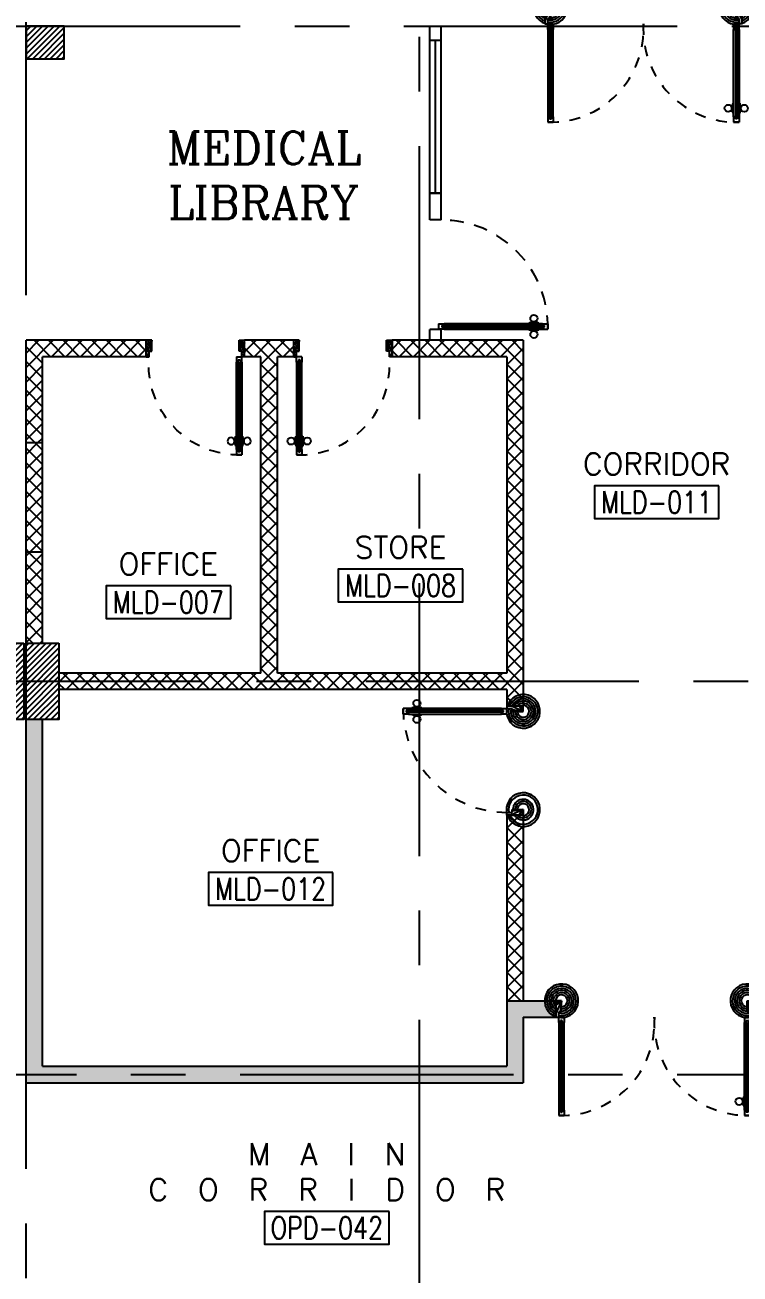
# Model space of a CAD drawing. Extents: x 417819.9 to 417911.9, y 43448 to 43539.2.
# Drawn here: x 417873.49 to 417880.03, y 43483.05 to 43494.48 of the extents above; entities that cross this region are included whole.
import ezdxf
from ezdxf.enums import TextEntityAlignment as Align

# ---------------------------------------------------------------- set-up
doc = ezdxf.new("R2010")
doc.units = 0
doc.header["$MEASUREMENT"] = 0
doc.linetypes.add('CENTERX2', pattern=[4, 2.5, -0.5, 0.5, -0.5])
doc.linetypes.add('HIDDEN', pattern=[0.375, 0.25, -0.125])
for name, color, linetype in [('AXES', 11, 'CENTERX2'), ('COL', 2, 'CONTINUOUS'), ('DOOR', 4, 'CONTINUOUS'), ('EJ', 8, 'CONTINUOUS'), ('HAT', 8, 'CONTINUOUS'), ('RM-BOX', 2, 'CONTINUOUS'), ('RM-NAME', 2, 'CONTINUOUS'), ('RM-NO', 2, 'CONTINUOUS'), ('WALL', 2, 'CONTINUOUS'), ('WallType', 11, 'CONTINUOUS'), ('WallType2', 3, 'CONTINUOUS'), ('WIN', 7, 'CONTINUOUS')]:
    doc.layers.add(name, color=color, linetype=linetype)
doc.styles.add('ROMANC', font='romanc', dxfattribs={"height": 0.1})
doc.styles.add('ROMANS', font='ROMANS.shx', dxfattribs={"width": 0.6})
pattern_1 = [(45, (0, 0), (-0.066291260736, 0.066291260736), []), (135, (0, 0), (-0.066291260736, -0.066291260736), [])]

# ---------------------------------------------------------------- blocks, each defined once
blk = doc.blocks.new('RM1')
at = {"layer": 'RM-BOX'}
blk.add_lwpolyline([(570, -200), (-570, -200), (-570, -500), (570, -500)], close=True, dxfattribs=at)
at = {"layer": 'RM-NAME', "style": 'ROMANS'}
for tag, p in [('ROOMNAME1', (0, 324)), ('ROOMNAME2', (0, 0))]:
    blk.add_attdef(tag, text='', height=200, dxfattribs=at).set_placement(p, align=Align.MIDDLE)
at = {"layer": 'RM-NO', "style": 'ROMANS', "width": 0.8}
blk.add_attdef('ROOMNO', text='', height=200, dxfattribs=at).set_placement((0, -350), align=Align.MIDDLE)
blk = doc.blocks.new('A$C272A55A0')
at = {"layer": 'DOOR', "color": 0, "linetype": 'ByBlock'}
for p, q in [((0, 900), (0, 1050)), ((50, 1050), (0, 1050)), ((50, 950), (50, 1050)), ((1750, 950), (1750, 1050)), ((1750, 1050), (1800, 1050)), ((1800, 1050), (1800, 900)), ((25, 950), (50, 950)), ((25, 900), (25, 950)), ((1775, 950), (1750, 950)), ((1775, 900), (1775, 950)), ((0, 900), (25, 900)), ((75, 900), (25, 900)), ((25, 850), (25, 900)), ((42, 850), (25, 850)), ((58, 870), (42, 870)), ((42, 870), (42, 850)), ((58, 850), (58, 870)), ((75, 850), (58, 850)), ((75, 900), (75, 850)), ((1725, 900), (1775, 900)), ((1725, 900), (1725, 850)), ((1725, 850), (1742, 850)), ((1742, 870), (1758, 870)), ((1742, 850), (1742, 870)), ((1758, 870), (1758, 850)), ((1758, 850), (1775, 850)), ((1800, 900), (1775, 900)), ((1775, 850), (1775, 900)), ((1718, 160), (1709, 160)), ((1709, 95), (1709, 160)), ((1725, 173), (1718, 173)), ((1718, 173), (1718, 83)), ((1718, 95), (1718, 160)), ((1775, 173), (1782, 173)), ((1782, 173), (1782, 83)), ((1782, 160), (1791, 160)), ((1782, 95), (1782, 160)), ((1791, 95), (1791, 160)), ((25, 50), (42, 50)), ((25, 50), (25, 0)), ((25, 0), (75, 0)), ((75, 0), (25, 0)), ((42, 50), (42, 30)), ((42, 30), (58, 30)), ((58, 50), (75, 50)), ((58, 50), (58, 30)), ((75, 50), (75, 0)), ((1718, 95), (1709, 95)), ((1725, 83), (1718, 83)), ((1742, 50), (1725, 50)), ((1725, 50), (1725, 0)), ((1775, 0), (1725, 0)), ((1725, 0), (1775, 0)), ((1742, 50), (1742, 30)), ((1758, 30), (1742, 30)), ((1775, 50), (1758, 50)), ((1758, 50), (1758, 30)), ((1775, 83), (1782, 83)), ((1775, 50), (1775, 0)), ((1782, 95), (1791, 95))]:
    blk.add_line(p, q, dxfattribs=at)
at = {"layer": 'DOOR', "color": 9, "linetype": 'ByBlock'}
for p, q in [((50, 1050), (0, 1010)), ((50, 1050), (0, 937)), ((50, 1050), (37, 950)), ((1750, 1050), (1800, 1010)), ((1750, 1050), (1800, 937)), ((1750, 1050), (1763, 950))]:
    blk.add_line(p, q, dxfattribs=at)
at = {"layer": 'DOOR', "linetype": 'ByBlock'}
for p, q in [((25, 850), (25, 50)), ((42, 850), (42, 50)), ((58, 850), (58, 50)), ((75, 50), (75, 850)), ((1725, 50), (1725, 850)), ((1742, 850), (1742, 50)), ((1758, 850), (1758, 50)), ((1775, 850), (1775, 50))]:
    blk.add_line(p, q, dxfattribs=at)
at = {"layer": 'DOOR', "color": 0, "linetype": 'ByBlock'}
for centre in [(1676, 128), (1824, 128)]:
    blk.add_circle(centre, 32.4, dxfattribs=at)
at = {"layer": 'DOOR', "color": 9, "linetype": 'ByBlock'}
for centre, radius, start, end in [((50, 1050), 34.4, 180, 270), ((50, 1050), 14.4, 180, 270), ((1750, 1050), 14.4, 270, 0), ((1750, 1050), 34.4, 270, 0), ((50, 1050), 54.4, 203.2074, 270), ((50, 1050), 74.4, 227.7764, 270), ((50, 1050), 94.4, 238.0182, 270), ((50, 1050), 114, 244.0838, 257.3774), ((50, 1050), 134, 248.1598, 259.28), ((1750, 1050), 54.4, 270, 336.7926), ((1750, 1050), 74.4, 270, 312.2236), ((1750, 1050), 94.4, 270, 301.9818), ((1750, 1050), 114, 282.6226, 295.9162), ((1750, 1050), 134, 280.72, 291.8402), ((50, 1050), 154, 251.1053, 256.2858), ((1750, 1050), 154, 283.7142, 288.8947)]:
    blk.add_arc(centre, radius, start, end, dxfattribs=at)
at = {"layer": 'DOOR', "linetype": 'HIDDEN', "ltscale": 0.5}
for centre, start, end in [((50, 851), 268.3174, 3.2965), ((1750, 851), 176.7035, 271.6826)]:
    blk.add_arc(centre, 851, start, end, dxfattribs=at)
at = {"layer": 'WALL', "linetype": 'ByBlock'}
blk.add_line((1800, 900), (1800, 1050), dxfattribs=at)
blk = doc.blocks.new('C11')
at = {"layer": 'HAT'}
h = blk.add_hatch(dxfattribs=at)
h.set_pattern_fill('ANSI31', color=256, scale=300, style=0)
h.set_pattern_definition([(45, (-383765.23, -62181), (-26.5165043, 26.5165043), [])])
h.paths.add_polyline_path([(-20, 350), (-20, 700), (-320, 700), (-320, 350)])
h.paths.add_polyline_path([(-320, 0), (-20, 0), (-20, 350), (-320, 350)])
h = blk.add_hatch(dxfattribs=at)
h.set_pattern_fill('ANSI31', color=256, scale=300, style=0)
h.set_pattern_definition([(45, (-383445.23, -62181), (-26.5165043, 26.5165043), [])])
h.paths.add_polyline_path([(300, 350), (300, 700), (0, 700), (0, 350)])
h.paths.add_polyline_path([(0, 0), (300, 0), (300, 350), (0, 350)])
at = {"layer": 'COL'}
for points in [[(-20, 700), (-20, 0), (-320, 0), (-320, 700)], [(300, 700), (300, 0), (0, 0), (0, 700)]]:
    blk.add_lwpolyline(points, close=True, dxfattribs=at)
blk = doc.blocks.new('DOOR90')
at = {"layer": 'DOOR', "color": 7, "linetype": 'ByBlock'}
for p, q in [((-150, 0), (0, 0)), ((-150, 0), (-150, -25)), ((0, -50), (-114, 0)), ((0, -50), (-40, 0)), ((0, -50), (0, 0)), ((-1000, -25), (-1050, -25)), ((-1050, -75), (-1050, -25)), ((-1050, -25), (-1050, -75)), ((-1000, -75), (-1050, -75)), ((-1000, -42), (-1020, -42)), ((-1020, -42), (-1020, -58)), ((-1000, -58), (-1020, -58)), ((-1000, -25), (-1000, -42)), ((-1000, -58), (-1000, -75)), ((-878, -18), (-968, -18)), ((-968, -25), (-968, -18)), ((-968, -75), (-968, -82)), ((-878, -82), (-968, -82)), ((-955, -9), (-890, -9)), ((-955, -18), (-955, -9)), ((-955, -18), (-890, -18)), ((-955, -82), (-890, -82)), ((-955, -82), (-955, -91)), ((-955, -91), (-890, -91)), ((-890, -18), (-890, -9)), ((-890, -82), (-890, -91)), ((-878, -25), (-878, -18)), ((-878, -75), (-878, -82)), ((-200, -25), (-150, -25)), ((-200, -42), (-200, -25)), ((-180, -42), (-200, -42)), ((-200, -58), (-180, -58)), ((-200, -75), (-200, -58)), ((-150, -75), (-200, -75)), ((-180, -58), (-180, -42)), ((-150, -25), (-100, -25)), ((-150, -75), (-150, -25)), ((-100, -25), (-100, -50)), ((0, -50), (-100, -37)), ((-100, -50), (0, -50)), ((-150, -875), (-100, -875)), ((-150, -900), (-150, -875)), ((-150, -900), (0, -900)), ((0, -900), (-150, -900)), ((0, -850), (-114, -900)), ((-100, -875), (-100, -850)), ((0, -850), (-100, -863)), ((-100, -850), (0, -850)), ((0, -850), (-40, -900)), ((0, -850), (0, -900))]:
    blk.add_line(p, q, dxfattribs=at)
at = {"layer": 'DOOR', "linetype": 'ByBlock'}
for p, q in [((-200, -25), (-1000, -25)), ((-200, -42), (-1000, -42)), ((-200, -58), (-1000, -58)), ((-1000, -75), (-200, -75))]:
    blk.add_line(p, q, dxfattribs=at)
at = {"layer": 'DOOR', "color": 7, "linetype": 'ByBlock'}
for centre in [(-923, 24), (-923, -124)]:
    blk.add_circle(centre, 32.4, dxfattribs=at)
for centre, radius, start, end in [((0, -50), 154, 161.1053, 166.2858), ((0, -50), 94.4, 148.0182, 180), ((0, -50), 134, 158.1598, 169.28), ((0, -50), 114, 154.0838, 167.3774), ((0, -50), 74.4, 137.7764, 180), ((0, -50), 54.4, 113.2074, 180), ((0, -50), 34.4, 90, 180), ((0, -50), 14.4, 90, 180), ((0, -850), 154, 193.7142, 198.8947), ((0, -850), 134, 190.72, 201.8402), ((0, -850), 94.4, 180, 211.9818), ((0, -850), 74.4, 180, 222.2236), ((0, -850), 54.4, 180, 246.7926), ((0, -850), 34.4, 180, 270), ((0, -850), 14.4, 180, 270)]:
    blk.add_arc(centre, radius, start, end, dxfattribs=at)
at = {"layer": 'DOOR', "linetype": 'HIDDEN', "ltscale": 0.5}
blk.add_arc((-222, -50), 828, 178.2701, 275.003, dxfattribs=at)
blk = doc.blocks.new('DOOR1000')
at = {"layer": 'DOOR', "color": 7, "linetype": 'ByBlock'}
for p, q in [((-150, 0), (0, 0)), ((-150, 0), (-150, -25)), ((0, -50), (-114, 0)), ((0, -50), (-40, 0)), ((0, -50), (0, 0)), ((-1100, -25), (-1100, -75)), ((-1100, -75), (-1100, -25)), ((-1050, -25), (-1100, -25)), ((-1050, -75), (-1100, -75)), ((-1070, -42), (-1070, -58)), ((-1050, -42), (-1070, -42)), ((-1050, -58), (-1070, -58)), ((-1050, -25), (-1050, -42)), ((-1050, -58), (-1050, -75)), ((-1018, -25), (-1018, -18)), ((-928, -18), (-1018, -18)), ((-1018, -75), (-1018, -82)), ((-928, -82), (-1018, -82)), ((-1005, -18), (-1005, -9)), ((-1005, -9), (-940, -9)), ((-1005, -18), (-940, -18)), ((-1005, -82), (-1005, -91)), ((-1005, -82), (-940, -82)), ((-1005, -91), (-940, -91)), ((-940, -18), (-940, -9)), ((-940, -82), (-940, -91)), ((-928, -25), (-928, -18)), ((-928, -75), (-928, -82)), ((-200, -25), (-150, -25)), ((-200, -42), (-200, -25)), ((-180, -42), (-200, -42)), ((-200, -58), (-180, -58)), ((-200, -75), (-200, -58)), ((-150, -75), (-200, -75)), ((-180, -58), (-180, -42)), ((-150, -25), (-100, -25)), ((-150, -75), (-150, -25)), ((-100, -25), (-100, -50)), ((0, -50), (-100, -37)), ((-100, -50), (0, -50)), ((-150, -975), (-100, -975)), ((-150, -1000), (-150, -975)), ((-150, -1000), (0, -1000)), ((0, -1000), (-150, -1000)), ((0, -950), (-114, -1000)), ((-100, -975), (-100, -950)), ((0, -950), (-100, -963)), ((-100, -950), (0, -950)), ((0, -950), (-40, -1000)), ((0, -950), (0, -1000))]:
    blk.add_line(p, q, dxfattribs=at)
at = {"layer": 'DOOR', "linetype": 'ByBlock'}
for p, q in [((-200, -25), (-1050, -25)), ((-200, -42), (-1050, -42)), ((-200, -58), (-1050, -58)), ((-1050, -75), (-200, -75))]:
    blk.add_line(p, q, dxfattribs=at)
at = {"layer": 'DOOR', "color": 7, "linetype": 'ByBlock'}
for centre in [(-973, 24), (-973, -124)]:
    blk.add_circle(centre, 32.4, dxfattribs=at)
for centre, radius, start, end in [((0, -50), 154, 161.1053, 166.2858), ((0, -50), 94.4, 148.0182, 180), ((0, -50), 134, 158.1598, 169.28), ((0, -50), 114, 154.0838, 167.3774), ((0, -50), 74.4, 137.7764, 180), ((0, -50), 54.4, 113.2074, 180), ((0, -50), 34.4, 90, 180), ((0, -50), 14.4, 90, 180), ((0, -950), 154, 193.7142, 198.8947), ((0, -950), 134, 190.72, 201.8402), ((0, -950), 94.4, 180, 211.9818), ((0, -950), 74.4, 180, 222.2236), ((0, -950), 54.4, 180, 246.7926), ((0, -950), 34.4, 180, 270), ((0, -950), 14.4, 180, 270)]:
    blk.add_arc(centre, radius, start, end, dxfattribs=at)
at = {"layer": 'DOOR', "linetype": 'HIDDEN', "ltscale": 0.5}
blk.add_arc((-150, -25), 950, 180, 270, dxfattribs=at)

msp = doc.modelspace()

# ---------------------------------------------------------------- hatches: boundary and pattern name
at = {"layer": 'HAT'}
h = msp.add_hatch(dxfattribs=at)
h.set_pattern_fill('ANSI31', color=256, scale=0.3, style=0)
h.set_pattern_definition([(45, (417490.101385, 43455.643322), (-0.0265165043, 0.0265165043), [])])
h.paths.add_polyline_path([(417873.4966, 43494.1743), (417873.8466, 43494.1743), (417873.8466, 43494.4743), (417873.4966, 43494.4743)])
at = {"layer": 'WallType'}
h = msp.add_hatch(dxfattribs=at)
h.set_pattern_fill('ANSI37', color=256, scale=0.75, style=0)
h.set_pattern_definition(pattern_1)
h.paths.add_polyline_path([(417874.5966, 43491.5968), (417873.4966, 43491.5968), (417873.4966, 43490.6606), (417873.6466, 43490.6606), (417873.6466, 43491.4468), (417874.5966, 43491.4468)])
h.paths.add_polyline_path([(417873.6466, 43489.6606), (417873.4966, 43489.6606), (417873.4966, 43488.8243), (417873.6466, 43488.8243)])
h = msp.add_hatch(dxfattribs=at)
h.set_pattern_fill('ANSI37', color=256, scale=0.75, style=0)
h.set_pattern_definition(pattern_1)
h.paths.add_polyline_path([(417875.7966, 43491.4468), (417875.9466, 43491.4468), (417875.9466, 43491.5968), (417875.4966, 43491.5968), (417875.4966, 43491.4468), (417875.6466, 43491.4468), (417875.6466, 43488.5493), (417873.7966, 43488.5493), (417873.7966, 43488.3993), (417877.8966, 43488.3993), (417877.8966, 43488.2493), (417878.0466, 43488.2493), (417878.0466, 43491.5968), (417877.2966, 43491.5968), (417877.2966, 43491.5968), (417877.1934, 43491.5968), (417877.1934, 43491.5968), (417876.8466, 43491.5968), (417876.8466, 43491.4468), (417877.8966, 43491.4468), (417877.8966, 43488.5493), (417875.7966, 43488.5493)])
h = msp.add_hatch(dxfattribs=at)
h.set_pattern_fill('ANSI37', color=256, scale=0.75, style=0)
h.set_pattern_definition(pattern_1)
h.paths.add_polyline_path([(417873.6466, 43490.6606), (417873.4966, 43490.6606), (417873.4966, 43489.6606), (417873.6466, 43489.6606)])
h = msp.add_hatch(dxfattribs=at)
h.set_pattern_fill('ANSI37', color=256, scale=0.75, style=0)
h.set_pattern_definition(pattern_1)
h.paths.add_polyline_path([(417878.0466, 43487.2493), (417877.8966, 43487.2493), (417877.8966, 43485.5493), (417878.0466, 43485.5493)])
at = {"layer": 'WallType2'}
h = msp.add_hatch(dxfattribs=at)
h.set_pattern_fill('HONEY', color=256, scale=0.4, style=0)
h.set_pattern_definition([(0, (0, 0), (0.075, 0.04330127), [0.05, -0.1]), (120, (0, 0), (-0.074999999836, 0.043301270284), [0.05, -0.1]), (60, (0, 0), (1.64e-10, 0.086602540284), [-0.1, 0.05])])
h.paths.add_polyline_path([(417877.0966, 43484.9493), (417873.6466, 43484.9493), (417873.6466, 43488.1243), (417873.4966, 43488.1243), (417873.4966, 43484.8743), (417877.0966, 43484.8743)])
h.paths.add_polyline_path([(417877.0966, 43484.8743), (417873.4966, 43484.8743), (417873.4966, 43484.7993), (417877.0966, 43484.7993)])
h.paths.add_polyline_path([(417878.0466, 43485.3993), (417878.3466, 43485.3993), (417878.3466, 43485.5493), (417877.8966, 43485.5493), (417877.8966, 43484.9493), (417877.0966, 43484.9493), (417877.0966, 43484.8743), (417878.0466, 43484.8743)])
h.paths.add_polyline_path([(417878.0466, 43484.8743), (417877.0966, 43484.8743), (417877.0966, 43484.7993), (417878.0466, 43484.7993)])

# ---------------------------------------------------------------- linework, layer by layer
at = {"layer": 'AXES'}
for p, q in [((417873.4966, 43460.01), (417873.4966, 43538.1375)), ((417877.0966, 43466.8743), (417877.0966, 43525.6943)), ((417820.9552, 43494.4743), (417889.6966, 43494.4743)), ((417820.6052, 43488.4743), (417889.6966, 43488.4743)), ((417831.4566, 43484.8743), (417889.6966, 43484.8743))]:
    msp.add_line(p, q, dxfattribs=at)
at = {"layer": 'COL'}
msp.add_lwpolyline([(417873.4966, 43494.4743), (417873.4966, 43494.1743), (417873.8466, 43494.1743), (417873.8466, 43494.4743)], close=True, dxfattribs=at)
at = {"layer": 'DOOR', "linetype": 'ByBlock'}
for p, q in [((417877.2716, 43491.7489), (417877.3216, 43491.7489)), ((417877.2716, 43491.7489), (417877.2716, 43491.6989)), ((417877.3216, 43491.6989), (417877.2716, 43491.6989)), ((417877.3216, 43491.7319), (417877.3016, 43491.7319)), ((417877.3016, 43491.7319), (417877.3016, 43491.7159)), ((417877.3016, 43491.7159), (417877.3216, 43491.7159)), ((417878.2216, 43491.7489), (417877.3216, 43491.7489)), ((417877.3216, 43491.7489), (417877.3216, 43491.7319)), ((417877.3216, 43491.7319), (417878.2216, 43491.7319)), ((417877.3216, 43491.7159), (417878.2216, 43491.7159)), ((417877.3216, 43491.7159), (417877.3216, 43491.6989)), ((417877.3216, 43491.6989), (417878.2216, 43491.6989)), ((417878.0992, 43491.7561), (417878.1892, 43491.7561)), ((417878.0992, 43491.7489), (417878.0992, 43491.7561)), ((417878.0992, 43491.6989), (417878.0992, 43491.6917)), ((417878.0992, 43491.6917), (417878.1892, 43491.6917)), ((417878.1766, 43491.7651), (417878.1118, 43491.7651)), ((417878.1118, 43491.7561), (417878.1118, 43491.7651)), ((417878.1766, 43491.7561), (417878.1118, 43491.7561)), ((417878.1766, 43491.6917), (417878.1118, 43491.6917)), ((417878.1118, 43491.6917), (417878.1118, 43491.6827)), ((417878.1766, 43491.6827), (417878.1118, 43491.6827)), ((417878.1766, 43491.7561), (417878.1766, 43491.7651)), ((417878.1766, 43491.6917), (417878.1766, 43491.6827)), ((417878.1892, 43491.7489), (417878.1892, 43491.7561)), ((417878.1892, 43491.6989), (417878.1892, 43491.6917)), ((417878.2216, 43491.7489), (417878.2716, 43491.7489)), ((417878.2216, 43491.7319), (417878.2216, 43491.7489)), ((417878.2216, 43491.7319), (417878.2416, 43491.7319)), ((417878.2216, 43491.7159), (417878.2416, 43491.7159)), ((417878.2216, 43491.6989), (417878.2216, 43491.7159)), ((417878.2216, 43491.6989), (417878.2716, 43491.6989)), ((417878.2716, 43491.6989), (417878.2716, 43491.7489))]:
    msp.add_line(p, q, dxfattribs=at)
at = {"layer": 'DOOR', "color": 97, "linetype": 'ByBlock'}
for p, q in [((417878.2416, 43491.7159), (417878.2416, 43491.7319)), ((417878.2716, 43491.7489), (417878.2716, 43491.6989))]:
    msp.add_line(p, q, dxfattribs=at)
at = {"layer": 'DOOR', "linetype": 'ByBlock'}
for centre in [(417878.1442, 43491.7975), (417878.1442, 43491.6504)]:
    msp.add_circle(centre, 0.0324, dxfattribs=at)
at = {"layer": 'DOOR', "linetype": 'HIDDEN', "ltscale": 0.5}
msp.add_arc((417877.2969, 43491.7239), 0.975, 358.53072, 90.01883, dxfattribs=at)
at = {"layer": 'WALL'}
for p, q in [((417873.4966, 43490.6606), (417873.4966, 43491.5968)), ((417874.5966, 43491.5968), (417873.4966, 43491.5968)), ((417874.5966, 43491.4468), (417874.5966, 43491.5968)), ((417875.9466, 43491.5968), (417875.4966, 43491.5968)), ((417875.4966, 43491.4468), (417875.4966, 43491.5968)), ((417875.9466, 43491.4468), (417875.9466, 43491.5968)), ((417878.0466, 43491.5968), (417876.8466, 43491.5968)), ((417876.8466, 43491.4468), (417876.8466, 43491.5968)), ((417878.0466, 43491.5968), (417878.0466, 43488.2493)), ((417873.6466, 43490.6606), (417873.6466, 43491.4468)), ((417874.5966, 43491.4468), (417873.6466, 43491.4468)), ((417875.6466, 43491.4468), (417875.4966, 43491.4468)), ((417875.6466, 43488.5493), (417875.6466, 43491.4468)), ((417875.7966, 43488.5493), (417875.7966, 43491.4468)), ((417875.9466, 43491.4468), (417875.7966, 43491.4468)), ((417877.8966, 43491.4468), (417876.8466, 43491.4468)), ((417877.8966, 43491.4468), (417877.8966, 43488.5493)), ((417873.4966, 43490.6606), (417873.6466, 43490.6606)), ((417873.4966, 43489.6606), (417873.6466, 43489.6606)), ((417873.4966, 43488.7243), (417873.4966, 43489.6606)), ((417873.6466, 43488.8243), (417873.6466, 43489.6606)), ((417875.6466, 43488.5493), (417873.7966, 43488.5493)), ((417877.8966, 43488.5493), (417875.7966, 43488.5493)), ((417877.8966, 43488.3993), (417873.7966, 43488.3993)), ((417877.8966, 43488.3993), (417877.8966, 43488.2493)), ((417877.8966, 43488.2493), (417878.0466, 43488.2493)), ((417873.4966, 43484.7993), (417873.4966, 43488.2243)), ((417873.6466, 43484.9493), (417873.6466, 43488.1243)), ((417877.8966, 43487.2493), (417877.8966, 43484.9493)), ((417877.8966, 43487.2493), (417878.0466, 43487.2493)), ((417878.0466, 43487.2493), (417878.0466, 43485.5493)), ((417877.8966, 43485.5493), (417878.3466, 43485.5493)), ((417878.3466, 43485.5493), (417878.3466, 43485.3993)), ((417878.0466, 43485.3993), (417878.0466, 43484.7993)), ((417878.0466, 43485.3993), (417878.3466, 43485.3993)), ((417873.6466, 43484.9493), (417877.8966, 43484.9493)), ((417873.4966, 43484.7993), (417878.0466, 43484.7993))]:
    msp.add_line(p, q, dxfattribs=at)
at = {"layer": 'WIN'}
for p, q in [((417877.1934, 43492.6989), (417877.1934, 43494.4743)), ((417877.2966, 43492.6989), (417877.2966, 43494.4743)), ((417877.1934, 43494.3442), (417877.2966, 43494.3442)), ((417877.2434, 43492.9442), (417877.2434, 43494.3442)), ((417877.2966, 43492.9442), (417877.1934, 43492.9442)), ((417877.1934, 43492.9442), (417877.2966, 43492.9442)), ((417877.2966, 43492.6989), (417877.1934, 43492.6989)), ((417877.1934, 43491.5968), (417877.1934, 43491.6968)), ((417877.2966, 43491.6968), (417877.1934, 43491.6968)), ((417877.2966, 43491.5968), (417877.2966, 43491.6968)), ((417877.2966, 43491.5968), (417877.1934, 43491.5968)), ((417873.4966, 43489.6606), (417873.4966, 43490.6606)), ((417873.6466, 43489.6606), (417873.6466, 43490.6606))]:
    msp.add_line(p, q, dxfattribs=at)

# ---------------------------------------------------------------- block references
at = {"layer": 'DOOR', "color": 0, "xscale": 0.001000000047497451, "yscale": 0.0009999999892897904, "zscale": 0.001}
for p in [(417878.2466, 43493.594), (417878.3466, 43484.499)]:
    msp.add_blockref('A$C272A55A0', p, dxfattribs=at)
at = {"layer": 'DOOR', "yscale": 0.0009999999892897904, "zscale": 0.001}
for p, xscale, rotation in [((417875.4966, 43491.5968), -0.0009999999892897904, 270), ((417875.9466, 43491.5968), 0.0009999999892897904, 90)]:
    msp.add_blockref('DOOR90', p, dxfattribs=dict(at, xscale=xscale, rotation=rotation))
at = {"layer": 'DOOR', "xscale": 0.001000000047497451, "yscale": 0.0009999999892897904, "zscale": 0.001}
msp.add_blockref('DOOR1000', (417878.0466, 43488.2493), dxfattribs=at)
at = {"layer": 'EJ', "color": 2, "linetype": 'ByBlock', "xscale": 0.001000000047497451, "yscale": 0.0009999999892897904, "zscale": 0.001}
msp.add_blockref('C11', (417873.4966, 43488.1243), dxfattribs=at)
at = {"layer": 'HAT', "xscale": 0.001000000047497451, "yscale": 0.0009999999892897904, "zscale": 0.001}
for p, values in [((417876.9242, 43489.7015), {'ROOMNO': 'MLD-008', 'ROOMNAME2': 'STORE'}), ((417874.7992, 43489.5485), {'ROOMNO': 'MLD-007', 'ROOMNAME2': 'OFFICE'}), ((417875.7348, 43486.9237), {'ROOMNO': 'MLD-012', 'ROOMNAME2': 'OFFICE'})]:
    msp.add_blockref('RM1', p, dxfattribs=at).add_auto_attribs(values)
at = {"layer": 'WALL', "xscale": 0.001000000047497451, "yscale": 0.0009999999892897904, "zscale": 0.001}
for p, values in [((417879.2678, 43490.4647), {'ROOMNO': 'MLD-011', 'ROOMNAME2': 'CORRIDOR'}), ((417876.2492, 43483.82), {'ROOMNO': 'OPD-042', 'ROOMNAME2': 'C  O  R  R  I  D  O  R', 'ROOMNAME1': 'M  A  I  N'})]:
    msp.add_blockref('RM1', p, dxfattribs=at).add_auto_attribs(values)

# ---------------------------------------------------------------- texts
at = {"layer": 'RM-NAME', "color": 2, "style": 'ROMANC'}
for s, p in [('MEDICAL', (417875.671, 43493.3584)), ('LIBRARY', (417875.671, 43492.8584))]:
    msp.add_text(s, height=0.3, dxfattribs=at).set_placement(p, align=Align.MIDDLE)

doc.saveas('drawing.dxf')
